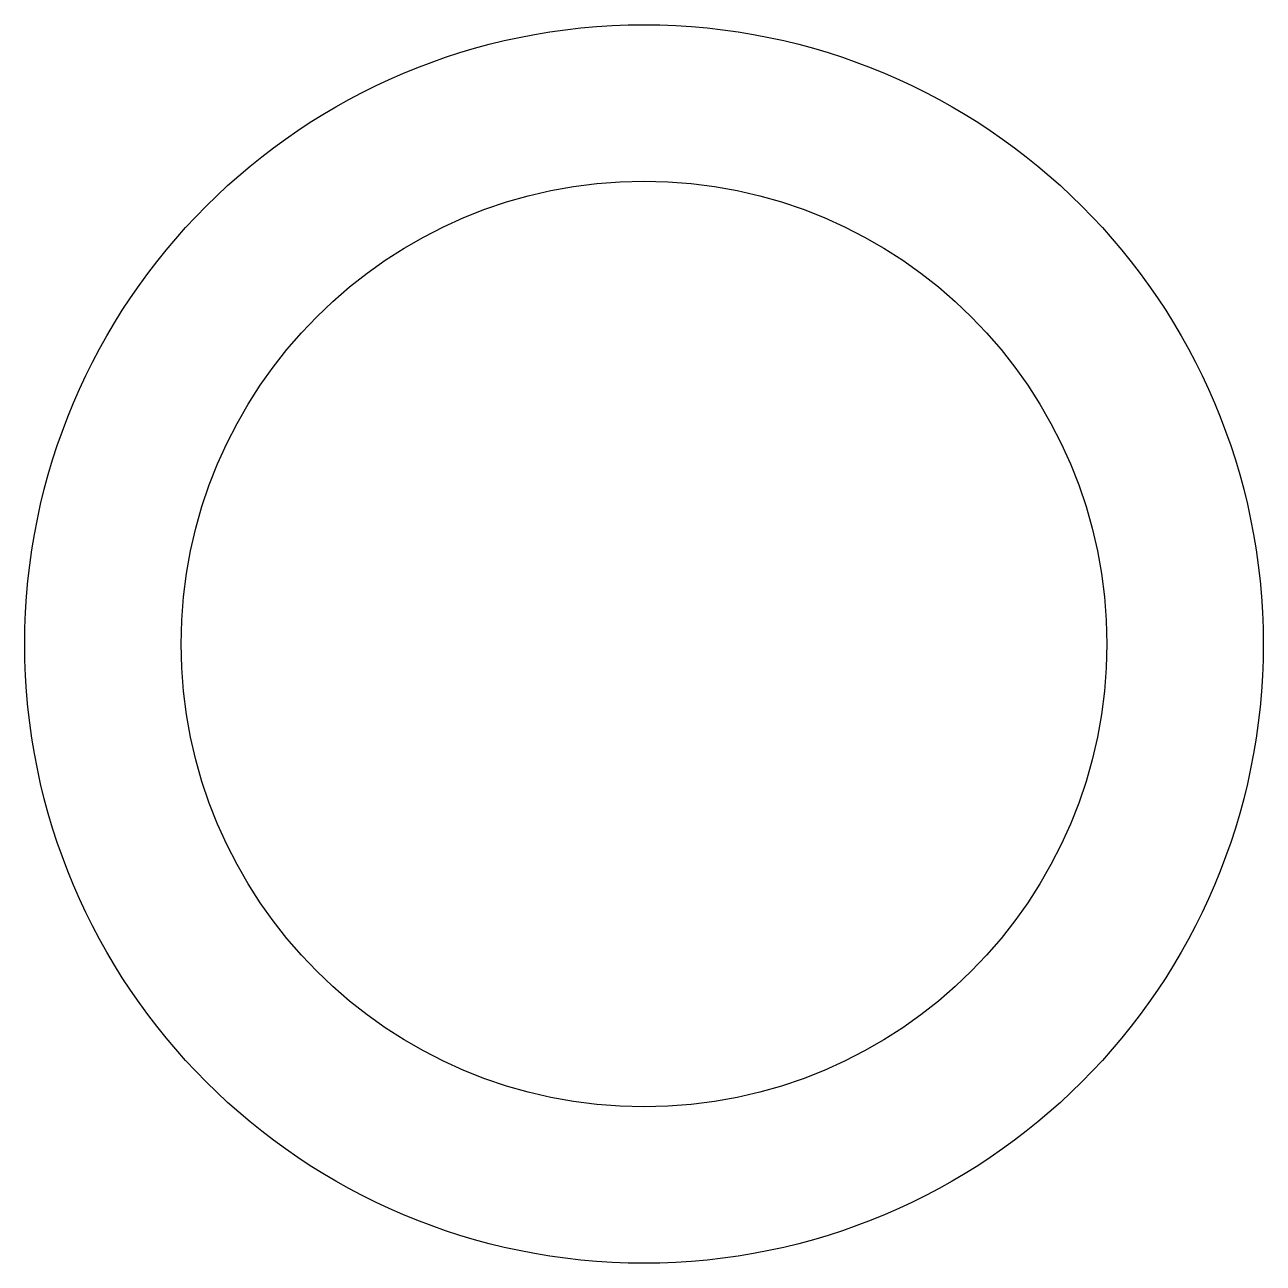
# Model space of a CAD drawing. Header units: millimetres. Extents: x -49.3 to 49.3, y 769.3 to 867.9.
import ezdxf

# ---------------------------------------------------------------- set-up
doc = ezdxf.new("R2010")
doc.units = ezdxf.units.MM
doc.layers.get('0').update_dxf_attribs({"linetype": 'CONTINUOUS'})

msp = doc.modelspace()

# ---------------------------------------------------------------- linework, layer by layer
for radius in [49.276, 36.83]:
    msp.add_circle((0, 818.59), radius)

doc.saveas('drawing.dxf')
